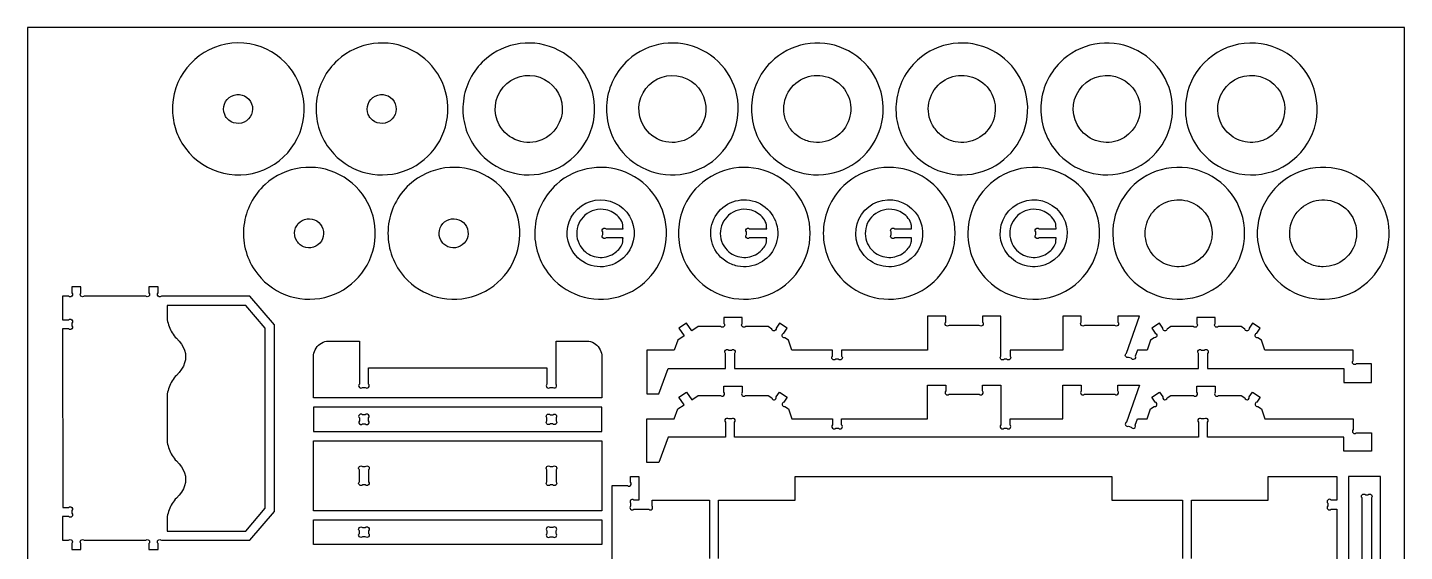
# Model space of a CAD drawing. Extents: x -123 to 327, y -64 to 419.
# Drawn here: x -122.7 to 327.3, y 247.3 to 418.5 of the extents above; entities that cross this region are included whole.
import ezdxf

# ---------------------------------------------------------------- set-up
doc = ezdxf.new("R2010")
doc.units = 0
doc.header["$MEASUREMENT"] = 0
doc.layers.get('0').update_dxf_attribs({"linetype": 'CONTINUOUS'})

msp = doc.modelspace()

# ---------------------------------------------------------------- linework, layer by layer
for points in [[(-122.66, -64.48), (327.34, -64.48), (327.34, 418.52), (-122.66, 418.52)], [(-76.99, 254), (-51.36, 254), (-45, 261.45), (-45, 320.29), (-51.36, 327.74), (-76.99, 327.74), (-76.99, 323.02), (-76.88, 322.46), (-76.75, 321.9), (-76.59, 321.35), (-76.4, 320.81), (-76.19, 320.28), (-75.95, 319.76), (-75.68, 319.26), (-75.39, 318.77), (-75.07, 318.29), (-74.73, 317.83), (-74.37, 317.39), (-73.99, 316.97), (-73.09, 316.04), (-72.34, 315.08), (-71.76, 314.09), (-71.34, 313.08), (-71.08, 312.05), (-70.99, 311.02), (-71.07, 309.96), (-71.32, 308.9), (-71.74, 307.85), (-72.32, 306.83), (-73.08, 305.83), (-73.99, 304.86), (-74.37, 304.44), (-74.73, 304), (-75.07, 303.54), (-75.39, 303.06), (-75.68, 302.57), (-75.95, 302.06), (-76.19, 301.54), (-76.4, 301.01), (-76.59, 300.48), (-76.75, 299.93), (-76.88, 299.37), (-76.99, 298.81), (-76.99, 282.93), (-76.88, 282.37), (-76.75, 281.82), (-76.59, 281.27), (-76.4, 280.73), (-76.19, 280.2), (-75.95, 279.68), (-75.68, 279.17), (-75.39, 278.68), (-75.07, 278.21), (-74.73, 277.75), (-74.37, 277.31), (-73.99, 276.88), (-73.09, 275.95), (-72.35, 274.99), (-71.76, 274), (-71.34, 272.99), (-71.08, 271.97), (-70.99, 270.94), (-71.07, 269.87), (-71.32, 268.81), (-71.74, 267.77), (-72.33, 266.74), (-73.08, 265.74), (-73.99, 264.78), (-74.37, 264.35), (-74.73, 263.91), (-75.07, 263.45), (-75.39, 262.98), (-75.68, 262.48), (-75.95, 261.98), (-76.19, 261.46), (-76.4, 260.93), (-76.59, 260.39), (-76.75, 259.84), (-76.88, 259.29), (-76.99, 258.72)], [(-29.19, 286.51), (65.04, 286.51), (65.04, 294.48), (-29.19, 294.48)], [(-29.19, 260.61), (-29.19, 283.51), (65.04, 283.51), (65.04, 260.61)], [(309.03, 186.11), (319.53, 186.11), (319.53, 271.86), (309.03, 271.86)], [(-29.19, 249.63), (-29.19, 257.61), (65.04, 257.61), (65.04, 249.63)]]:
    msp.add_lwpolyline(points, close=True)
for points in [[(-72.18, 380.74, 0.860573), (-32.86, 397.19, 0.861345), (-75.27, 393.02, 0.074492), (-74.64, 386.63, 0.074938)], [(-24.68, 379.86, 0.69424), (14.57, 389.34, 0.694663), (-21.3, 407.86, 0.180176), (-28.21, 394.48, 0.180471)], [(23.3, 379.87, 0.694239), (62.53, 389.34, 0.694663), (26.67, 407.86, 0.180175), (19.77, 394.48, 0.180471)], [(70.84, 379.02, 0.685419), (109.53, 389.86, 0.685779), (73.61, 407.86, 0.186395), (66.65, 393.97, 0.186648)], [(118.84, 378.21, 0.685478), (156.97, 390.88, 0.685668), (120.23, 407.14, 0.186474), (113.94, 392.94, 0.186607)], [(164.83, 379.87, 0.694239), (204.06, 389.34, 0.694663), (168.2, 407.86, 0.180175), (161.3, 394.48, 0.180471)], [(213.43, 378.21, 0.685478), (251.56, 390.88, 0.685668), (214.82, 407.14, 0.186474), (208.53, 392.94, 0.186607)], [(262.05, 376.68, 0.820703), (297.18, 400.16, 0.820654), (255.73, 391.91, 0.098506), (257.37, 383.67, 0.098477)], [(31.53, 386.7, -0.686403), (44.78, 402.25, -0.685501), (45.41, 381.83, -0.186591), (37.55, 381.58, -0.185956)], [(78.74, 386.24, -0.686416), (91.21, 402.41, -0.685299), (92.84, 382.05, -0.186733), (84.99, 381.42, -0.185947)], [(126.39, 385.8, -0.823687), (141.55, 401.01, -0.822106), (133.25, 381.19, -0.097631), (129.38, 382.81, -0.096679)], [(173.61, 385.8, -0.823687), (188.77, 401.01, -0.822106), (180.48, 381.19, -0.097631), (176.61, 382.81, -0.096679)], [(221.28, 385.37, -0.713331), (232.92, 402.48, -0.712365), (234.31, 381.83, -0.167975), (227.2, 381.35, -0.167317)], [(268.83, 384.96, -0.731635), (280.15, 402.49, -0.730953), (281.04, 381.63, -0.155433), (274.42, 381.35, -0.154978)], [(-58.22, 390.07, -0.929808), (-49.81, 394.37, -0.930242), (-57.51, 388.9, -0.03614), (-57.91, 389.46, -0.036372)], [(-11.28, 390.07, -0.929808), (-2.87, 394.37, -0.930242), (-10.57, 388.9, -0.03614), (-10.97, 389.46, -0.036372)], [(-48.41, 339.23, 0.69424), (-9.16, 348.71, 0.694663), (-45.03, 367.23, 0.180176), (-51.94, 353.84, 0.180471)], [(-0.58, 338.38, 0.68542), (38.12, 349.22, 0.685779), (2.19, 367.23, 0.186395), (-4.77, 353.33, 0.186648)], [(47.39, 338.39, 0.685419), (86.09, 349.22, 0.685779), (50.17, 367.22, 0.186395), (43.2, 353.33, 0.186648)], [(95.65, 336.79, 0.685564), (133.12, 351.28, 0.685564), (95.65, 365.76, 0.186546), (90.05, 351.28, 0.186546)], [(143.01, 336.79, 0.685564), (180.49, 351.28, 0.685564), (143.01, 365.76, 0.186546), (137.41, 351.28, 0.186546)], [(190.95, 336.04, 0.820703), (226.08, 359.52, 0.820654), (184.64, 351.28, 0.098506), (186.28, 343.03, 0.098477)], [(239.06, 335.33, 0.740634), (274.47, 356.43, 0.740349), (233.31, 358.68, 0.149194), (232.62, 346.14, 0.149007)], [(287.07, 334.66, 0.731469), (321.58, 356.93, 0.731116), (280.54, 358.68, 0.155324), (279.98, 345.64, 0.155088)], [(55.29, 345.61, -0.686416), (67.76, 361.78, -0.685299), (69.39, 341.41, -0.186733), (61.55, 340.78, -0.185947)], [(102.51, 345.17, -0.823687), (117.67, 360.37, -0.822106), (109.38, 340.56, -0.097631), (105.51, 342.18, -0.096679)], [(150.19, 344.74, -0.713331), (161.82, 361.85, -0.712365), (163.21, 341.19, -0.167975), (156.1, 340.71, -0.167317)], [(197.74, 344.32, -0.731635), (209.05, 361.85, -0.730953), (209.94, 341, -0.155433), (203.32, 340.72, -0.154978)], [(245.45, 343.92, -0.750257), (256.43, 361.85, -0.749956), (256.8, 340.83, -0.142886), (250.68, 340.72, -0.142689)], [(293.04, 343.54, -0.82071), (304.96, 361.39, -0.820647), (300.77, 340.34, -0.09851), (296.59, 341.17, -0.098472)], [(-34.81, 349.02, -0.844559), (-27.45, 354.8, -0.844255), (-32.49, 346.91, -0.084449), (-33.83, 347.77, -0.08427)], [(12.41, 349.02, -0.844559), (19.77, 354.8, -0.844255), (14.73, 346.91, -0.084449), (13.39, 347.77, -0.08427)], [(71.97, 349.78), (66.4, 349.78, -1), (65.33, 350.84), (65.33, 351.71, -1), (66.4, 352.77), (71.97, 352.77, 0.000631), (71.87, 354.14, 0.074019), (71.76, 354.62, 0.096508), (70.5, 356.62, 0.152428), (66.38, 358.95, 0.235869), (59.51, 357.18, 0.463748), (59.65, 345.22, 0.167656), (64.48, 343.41, 0.167095), (69.42, 344.97, 0.066322), (70.87, 346.38, 0.075131), (71.76, 347.93, 0.074019), (71.87, 348.42, 0.000631)], [(118.91, 349.78), (113.34, 349.78, -1), (112.27, 350.84), (112.27, 351.71, -1), (113.34, 352.77), (118.91, 352.77, 0.000631), (118.81, 354.14, 0.074019), (118.7, 354.62, 0.096508), (117.44, 356.62, 0.152428), (113.32, 358.95, 0.235869), (106.45, 357.18, 0.463748), (106.59, 345.22, 0.167656), (111.42, 343.41, 0.167095), (116.36, 344.97, 0.066322), (117.81, 346.38, 0.075131), (118.7, 347.93, 0.074019), (118.81, 348.42, 0.000631)], [(166.27, 349.78), (160.7, 349.78, -1), (159.64, 350.84), (159.64, 351.71, -1), (160.7, 352.77), (166.27, 352.77, 0.000631), (166.17, 354.14, 0.074019), (166.07, 354.62, 0.096508), (164.81, 356.62, 0.152428), (160.68, 358.95, 0.235869), (153.81, 357.18, 0.463748), (153.96, 345.22, 0.167656), (158.79, 343.41, 0.167095), (163.72, 344.97, 0.066322), (165.18, 346.38, 0.075131), (166.07, 347.93, 0.074019), (166.17, 348.42, 0.000631)], [(213.5, 349.78), (207.93, 349.78, -1), (206.86, 350.84), (206.86, 351.71, -1), (207.93, 352.77), (213.5, 352.77, 0.000631), (213.4, 354.14, 0.074019), (213.29, 354.62, 0.096508), (212.03, 356.62, 0.152428), (207.91, 358.95, 0.235869), (201.04, 357.18, 0.463748), (201.18, 345.22, 0.167656), (206.01, 343.41, 0.167095), (210.95, 344.97, 0.066322), (212.4, 346.38, 0.075131), (213.29, 347.93, 0.074019), (213.4, 348.42, 0.000631)], [(-111.19, 251), (-109.25, 251, -1), (-108.19, 249.94), (-108.19, 248), (-105.19, 248), (-105.19, 249.94, -1), (-104.13, 251), (-84.05, 251, -1), (-82.99, 249.94), (-82.99, 248), (-79.99, 248), (-79.99, 249.94, -1), (-78.93, 251), (-49.98, 251), (-42, 260.34), (-42, 321.4), (-49.98, 330.74), (-78.93, 330.74, -1), (-79.99, 331.8), (-79.99, 333.74), (-82.99, 333.74), (-82.99, 331.8, -1), (-84.05, 330.74), (-104.13, 330.74, -1), (-105.19, 331.8), (-105.19, 333.74), (-108.18, 333.74), (-108.18, 331.8, -1), (-109.24, 330.74), (-111.18, 330.74), (-111.18, 323.02), (-109.24, 323.02, -1), (-108.18, 321.96), (-108.18, 321.08, -1), (-109.24, 320.02), (-111.18, 320.02), (-111.17, 261.72), (-109.24, 261.72, -1), (-108.18, 260.66), (-108.17, 259.79, -1), (-109.24, 258.72), (-111.18, 258.72)], [(79.7, 298.84), (83.69, 298.84), (86.69, 307.11), (105.43, 307.11), (105.43, 312.05, -1), (106.5, 313.11), (107.37, 313.11, -1), (108.43, 312.05), (108.43, 307.11), (259.99, 307.11), (259.99, 312.05, -1), (261.06, 313.11), (261.93, 313.11, -1), (262.99, 312.05), (262.99, 307.11), (307.53, 307.11), (307.53, 302.58), (316.53, 302.58), (316.53, 308.58), (311.59, 308.58, -1), (310.53, 309.64), (310.53, 313.11), (281.72, 313.11), (280.58, 316.37), (279.39, 317.16, -1), (279.09, 318.63), (280.16, 320.25), (277.66, 321.9), (276.59, 320.29, -1), (275.12, 319.99), (273.93, 320.78), (266.54, 320.78, -1), (265.48, 321.84), (265.48, 323.78), (259.48, 323.78), (259.48, 321.84, -1), (258.42, 320.78), (251.03, 320.78), (249.84, 319.99, -1), (248.37, 320.29), (247.3, 321.9), (244.8, 320.25), (245.87, 318.63, -1), (245.57, 317.16), (244.39, 316.37), (243.24, 313.11), (240.06, 313.11), (239.36, 311.11, -1), (238.01, 310.46), (237.18, 310.75, -1), (236.53, 312.1), (240.77, 324.19), (233.72, 324.19), (233.72, 322.25, -1), (232.66, 321.19), (222.78, 321.19, -1), (221.72, 322.25), (221.72, 324.19), (215.72, 324.19), (215.72, 313.11), (198.45, 313.11), (198.45, 311.17, -1), (197.39, 310.1), (196.51, 310.1, -1), (195.45, 311.17), (195.45, 324.19), (189.45, 324.19), (189.45, 322.25, -1), (188.39, 321.19), (178.51, 321.19, -1), (177.45, 322.25), (177.45, 324.19), (171.45, 324.19), (171.45, 313.11), (143.41, 313.11), (143.41, 311.17, -1), (142.35, 310.1), (141.47, 310.1, -1), (140.41, 311.17), (140.41, 313.11), (127.16, 313.11), (126.02, 316.37), (124.83, 317.16, -1), (124.53, 318.63), (125.6, 320.25), (123.1, 321.9), (122.03, 320.29, -1), (120.56, 319.99), (119.37, 320.78), (111.98, 320.78, -1), (110.92, 321.84), (110.92, 323.78), (104.92, 323.78), (104.92, 321.84, -1), (103.86, 320.78), (96.47, 320.78), (94.4, 319.4), (92.74, 321.9), (90.24, 320.25), (91.9, 317.75), (89.83, 316.37), (88.68, 313.11), (79.7, 313.11)], [(-29.19, 297.48), (-29.19, 310.92), (-29.16, 311.52), (-29.05, 312.11), (-28.88, 312.69), (-28.65, 313.24), (-28.35, 313.76), (-27.99, 314.25), (-27.58, 314.69), (-27.13, 315.08), (-26.63, 315.42), (-26.09, 315.69), (-25.53, 315.91), (-24.95, 316.05), (-14.22, 316.05), (-14.22, 302, 1), (-13.16, 300.94), (-12.28, 300.94, 1), (-11.22, 302), (-11.22, 307.3), (47.07, 307.3), (47.07, 302, 1), (48.13, 300.94), (49.01, 300.94, 1), (50.07, 302), (50.07, 316.05), (60.8, 316.05), (61.38, 315.91), (61.95, 315.69), (62.48, 315.42), (62.98, 315.08), (63.44, 314.69), (63.85, 314.25), (64.2, 313.76), (64.5, 313.24), (64.74, 312.69), (64.91, 312.11), (65.01, 311.52), (65.04, 310.92), (65.04, 297.48)], [(79.7, 276.34), (79.7, 290.61), (88.68, 290.61), (89.83, 293.87), (91.9, 295.25), (90.24, 297.75), (92.74, 299.4), (94.4, 296.9), (96.47, 298.28), (103.86, 298.28, 1), (104.92, 299.34), (104.92, 301.28), (110.92, 301.28), (110.92, 299.34, 1), (111.98, 298.28), (119.37, 298.28), (120.56, 297.49, 1), (122.03, 297.79), (123.1, 299.4), (125.6, 297.75), (124.53, 296.13, 1), (124.83, 294.66), (126.02, 293.87), (127.16, 290.61), (140.41, 290.61), (140.41, 288.67, 1), (141.47, 287.6), (142.35, 287.6, 1), (143.41, 288.67), (143.41, 290.61), (171.45, 290.61), (171.45, 301.69), (177.45, 301.69), (177.45, 299.75, 1), (178.51, 298.69), (188.39, 298.69, 1), (189.45, 299.75), (189.45, 301.69), (195.45, 301.69), (195.45, 288.67, 1), (196.51, 287.6), (197.39, 287.6, 1), (198.45, 288.67), (198.45, 290.61), (215.72, 290.61), (215.72, 301.69), (221.72, 301.69), (221.72, 299.75, 1), (222.78, 298.69), (232.66, 298.69, 1), (233.72, 299.75), (233.72, 301.69), (240.77, 301.69), (236.53, 289.6, 1), (237.18, 288.25), (238.01, 287.96, 1), (239.36, 288.61), (240.06, 290.61), (243.24, 290.61), (244.39, 293.87), (245.57, 294.66, 1), (245.87, 296.13), (244.8, 297.75), (247.3, 299.4), (248.37, 297.79, 1), (249.84, 297.49), (251.03, 298.28), (258.42, 298.28, 1), (259.48, 299.34), (259.48, 301.28), (265.48, 301.28), (265.48, 299.34, 1), (266.54, 298.28), (273.93, 298.28), (275.12, 297.49, 1), (276.59, 297.79), (277.66, 299.4), (280.16, 297.75), (279.09, 296.13, 1), (279.39, 294.66), (280.58, 293.87), (281.72, 290.61), (310.53, 290.61), (310.53, 287.14, 1), (311.59, 286.08), (316.53, 286.08), (316.53, 280.08), (307.53, 280.08), (307.53, 284.61), (262.99, 284.61), (262.99, 289.55, 1), (261.93, 290.61), (261.06, 290.61, 1), (259.99, 289.55), (259.99, 284.61), (108.43, 284.61), (108.43, 289.55, 1), (107.37, 290.61), (106.5, 290.61, 1), (105.43, 289.55), (105.43, 284.61), (86.69, 284.61), (83.69, 276.34)], [(-13.16, 288.99), (-12.28, 288.99, 1), (-11.22, 290.05), (-11.22, 290.93, 1), (-12.28, 291.99), (-13.16, 291.99, 1), (-14.22, 290.93), (-14.22, 290.05, 1)], [(48.13, 291.99), (49.01, 291.99, -1), (50.07, 290.93), (50.07, 290.05, -1), (49.01, 288.99), (48.13, 288.99, -1), (47.07, 290.05), (47.07, 290.93, -1)], [(-14.22, 270.12), (-14.22, 274, -1), (-13.16, 275.06), (-12.28, 275.06, -1), (-11.22, 274), (-11.22, 270.12, -1), (-12.28, 269.06), (-13.16, 269.06, -1)], [(50.07, 274), (50.07, 270.12, -1), (49.01, 269.06), (48.13, 269.06, -1), (47.07, 270.12), (47.07, 274, -1), (48.13, 275.06), (49.01, 275.06, -1)], [(313.52, 193.17), (313.52, 264.79, -1), (314.59, 265.86), (315.46, 265.86, -1), (316.52, 264.79), (316.52, 193.17, -1), (315.46, 192.11), (314.58, 192.11, -1)], [(-12.28, 252.12), (-13.16, 252.12, -1), (-14.22, 253.18), (-14.22, 254.06, -1), (-13.16, 255.12), (-12.28, 255.12, -1), (-11.22, 254.06), (-11.22, 253.18, -1)], [(48.13, 252.12), (49.01, 252.12, 1), (50.07, 253.18), (50.07, 254.06, 1), (49.01, 255.12), (48.13, 255.12, 1), (47.07, 254.06), (47.07, 253.18, 1)]]:
    msp.add_lwpolyline(points, format="xyb", close=True)
for points in [[(68.45, 195.11), (68.45, 268.86), (73.39, 268.86, 1), (74.45, 269.92), (74.45, 271.86), (77.1, 271.86), (77.1, 264.13), (75.51, 264.13, 1), (74.45, 263.07), (74.45, 262.19, 1), (75.51, 261.13), (80.38, 261.13, 1), (81.44, 262.19), (81.44, 264.13), (100.18, 264.13), (100.19, 245.05, 1)], [(103.19, 245.05), (103.18, 264.13), (128.24, 264.13), (128.24, 271.86), (231.66, 271.86), (231.66, 264.13), (254.76, 264.13), (254.77, 245.04, 1)], [(257.75, 245.04), (257.74, 264.13), (282.8, 264.13), (282.8, 271.86), (305.28, 271.86), (305.28, 264.13), (303.34, 264.13, 1), (302.28, 263.07), (302.28, 262.19, 1), (303.34, 261.13), (305.28, 261.13), (305.28, 202.84)]]:
    msp.add_lwpolyline(points, format="xyb")

doc.saveas('drawing.dxf')
